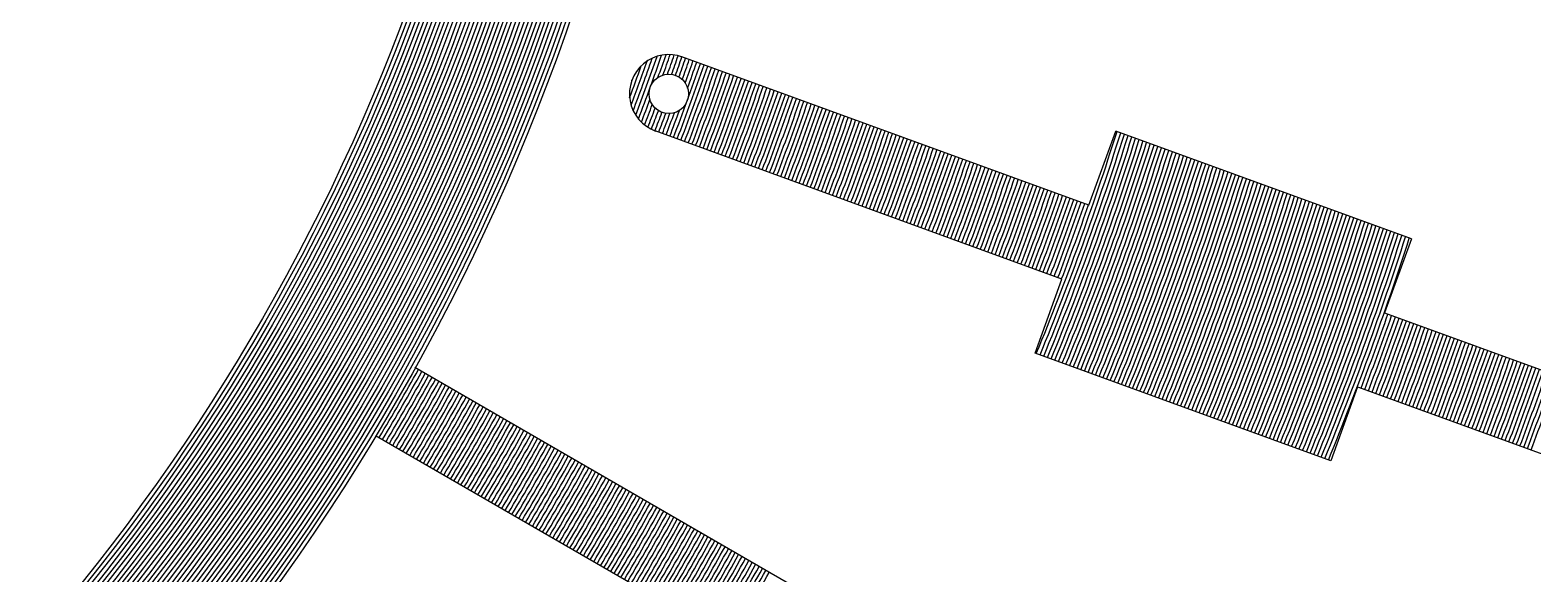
# Model space of a CAD drawing. Header units: millimetres. Extents: x 0 to 2404, y 0 to 1600.
# Drawn here: x 2198.93 to 2218.04, y 1468.54 to 1475.45 of the extents above; entities that cross this region are included whole.
import ezdxf

# ---------------------------------------------------------------- set-up
doc = ezdxf.new("R2010")
doc.units = ezdxf.units.MM

msp = doc.modelspace()

# ---------------------------------------------------------------- linework, layer by layer
for p, q in [((2212.394, 1473.229), (2207.221, 1475.111)), ((2212.052, 1472.289), (2206.879, 1474.171)), ((2212.394, 1473.229), (2212.736, 1474.168)), ((2216.494, 1472.8), (2212.736, 1474.168)), ((2216.494, 1472.8), (2216.152, 1471.86)), ((2211.71, 1471.349), (2212.052, 1472.289)), ((2216.152, 1471.86), (2220.848, 1470.151)), ((2215.468, 1469.981), (2211.71, 1471.349)), ((2209.894, 1467.662), (2203.828, 1471.165)), ((2215.81, 1470.921), (2215.468, 1469.981)), ((2215.81, 1470.921), (2220.506, 1469.212)), ((2209.394, 1466.796), (2203.328, 1470.299))]:
    msp.add_line(p, q)
for centre, radius in [((2179.333, 1484.729), 46), ((2179.333, 1484.729), 45.95), ((2179.333, 1484.729), 45.9), ((2179.333, 1484.729), 45.85), ((2179.333, 1484.729), 45.8), ((2179.333, 1484.729), 45.75), ((2179.333, 1484.729), 45.7), ((2179.333, 1484.729), 45.65), ((2179.333, 1484.729), 45.6), ((2179.333, 1484.729), 45.55), ((2179.333, 1484.729), 45.5), ((2179.333, 1484.729), 45.45), ((2179.333, 1484.729), 45.4), ((2179.333, 1484.729), 45.35), ((2179.333, 1484.729), 45.3), ((2179.333, 1484.729), 45.25), ((2179.333, 1484.729), 45.2), ((2179.333, 1484.729), 45.15), ((2179.333, 1484.729), 45.1), ((2179.333, 1484.729), 45.05), ((2179.333, 1484.729), 45), ((2179.333, 1484.729), 44.95), ((2179.333, 1484.729), 44.9), ((2179.333, 1484.729), 44.85), ((2179.333, 1484.729), 44.8), ((2179.333, 1484.729), 44.75), ((2179.333, 1484.729), 44.7), ((2179.333, 1484.729), 44.65), ((2179.333, 1484.729), 44.6), ((2179.333, 1484.729), 44.55), ((2179.333, 1484.729), 44.5), ((2179.333, 1484.729), 44.45), ((2179.333, 1484.729), 44.4), ((2179.333, 1484.729), 44.35), ((2179.333, 1484.729), 44.3), ((2179.333, 1484.729), 44.25), ((2179.333, 1484.729), 44.2), ((2179.333, 1484.729), 44.15), ((2179.333, 1484.729), 44.1), ((2179.333, 1484.729), 44.05), ((2179.333, 1484.729), 44), ((2179.333, 1484.729), 28), ((2179.333, 1484.729), 27.95), ((2179.333, 1484.729), 27.9), ((2179.333, 1484.729), 27.85), ((2179.333, 1484.729), 27.8), ((2179.333, 1484.729), 27.75), ((2179.333, 1484.729), 27.7), ((2179.333, 1484.729), 27.65), ((2179.333, 1484.729), 27.6), ((2179.333, 1484.729), 27.55), ((2179.333, 1484.729), 27.5), ((2179.333, 1484.729), 27.45), ((2179.333, 1484.729), 27.4), ((2179.333, 1484.729), 27.35), ((2179.333, 1484.729), 27.3), ((2179.333, 1484.729), 27.25), ((2179.333, 1484.729), 27.2), ((2179.333, 1484.729), 27.15), ((2179.333, 1484.729), 27.1), ((2179.333, 1484.729), 27.05), ((2179.333, 1484.729), 27), ((2179.333, 1484.729), 26.95), ((2179.333, 1484.729), 26.9), ((2179.333, 1484.729), 26.85), ((2179.333, 1484.729), 26.8), ((2179.333, 1484.729), 26.75), ((2179.333, 1484.729), 26.7), ((2179.333, 1484.729), 26.65), ((2179.333, 1484.729), 26.6), ((2179.333, 1484.729), 26.55), ((2179.333, 1484.729), 26.5), ((2179.333, 1484.729), 26.45), ((2179.333, 1484.729), 26.4), ((2179.333, 1484.729), 26.35), ((2179.333, 1484.729), 26.3), ((2179.333, 1484.729), 26.25), ((2179.333, 1484.729), 26.2), ((2179.333, 1484.729), 26.15), ((2179.333, 1484.729), 26.1), ((2179.333, 1484.729), 26.05), ((2179.333, 1484.729), 26), ((2179.333, 1484.729), 20), ((2179.333, 1484.729), 19.95), ((2179.333, 1484.729), 19.9), ((2179.333, 1484.729), 19.85), ((2179.333, 1484.729), 19.8), ((2179.333, 1484.729), 19.75), ((2179.333, 1484.729), 19.7), ((2179.333, 1484.729), 19.65), ((2207.054, 1474.64), 0.25)]:
    msp.add_circle(centre, radius)
for centre, radius, start, end in [((2179.333, 1484.729), 50, 108.2151, 71.6513), ((2179.333, 1484.729), 20, 141.4325, 138.5675), ((2207.054, 1474.64), 0.5, 69.5144, 250.4856), ((2179.333, 1484.729), 29.1, 339.4133, 340.5867), ((2179.333, 1484.729), 29.15, 339.3023, 340.6977), ((2179.333, 1484.729), 29.2, 339.2191, 340.7809), ((2179.333, 1484.729), 29.25, 339.1554, 340.8446), ((2179.333, 1484.729), 29.3, 340.2923, 340.8931), ((2179.333, 1484.729), 29.35, 340.3894, 340.9288), ((2179.333, 1484.729), 29.4, 340.4458, 340.9532), ((2179.333, 1484.729), 29.45, 340.4762, 340.9671), ((2179.333, 1484.729), 29.5, 340.4856, 340.9712), ((2179.333, 1484.729), 29.55, 340.4753, 340.9695), ((2179.333, 1484.729), 29.6, 340.4443, 340.9679), ((2179.333, 1484.729), 29.65, 340.3875, 340.9662), ((2179.333, 1484.729), 29.7, 340.2904, 340.9646), ((2179.333, 1484.729), 29.05, 339.5734, 340.4266), ((2179.333, 1484.729), 29.75, 339.037, 340.963), ((2179.333, 1484.729), 29.8, 339.0386, 340.9614), ((2179.333, 1484.729), 29.85, 339.0402, 340.9598), ((2179.333, 1484.729), 29.9, 339.0418, 340.9582), ((2179.333, 1484.729), 29.95, 339.0434, 340.9566), ((2179.333, 1484.729), 30, 339.045, 340.955), ((2179.333, 1484.729), 30.05, 339.0466, 340.9534), ((2179.333, 1484.729), 30.1, 339.0482, 340.9518), ((2179.333, 1484.729), 30.15, 339.0498, 340.9502), ((2179.333, 1484.729), 30.2, 339.0514, 340.9486), ((2179.333, 1484.729), 30.25, 339.0529, 340.9471), ((2179.333, 1484.729), 29, 339.9917, 340.0083), ((2179.333, 1484.729), 30.3, 339.0545, 340.9455), ((2179.333, 1484.729), 30.35, 339.056, 340.944), ((2179.333, 1484.729), 30.4, 339.0576, 340.9424), ((2179.333, 1484.729), 30.45, 339.0591, 340.9409), ((2179.333, 1484.729), 30.5, 339.0607, 340.9393), ((2179.333, 1484.729), 30.55, 339.0622, 340.9378), ((2179.333, 1484.729), 30.6, 339.0638, 340.9362), ((2179.333, 1484.729), 30.65, 339.0653, 340.9347), ((2179.333, 1484.729), 30.7, 339.0668, 340.9332), ((2179.333, 1484.729), 30.75, 339.0683, 340.9317), ((2179.333, 1484.729), 30.8, 339.0698, 340.9302), ((2179.333, 1484.729), 29.3, 339.1069, 339.7077), ((2179.333, 1484.729), 29.35, 339.0712, 339.6106), ((2179.333, 1484.729), 29.4, 339.0468, 339.5542), ((2179.333, 1484.729), 30.85, 339.0713, 340.9287), ((2179.333, 1484.729), 30.9, 339.0728, 340.9272), ((2179.333, 1484.729), 30.95, 339.0743, 340.9257), ((2179.333, 1484.729), 31, 339.0758, 340.9242), ((2179.333, 1484.729), 31.05, 339.0773, 340.9227), ((2179.333, 1484.729), 31.1, 339.0788, 340.9212), ((2179.333, 1484.729), 31.15, 339.0803, 340.9197), ((2179.333, 1484.729), 31.2, 339.0818, 340.9182), ((2179.333, 1484.729), 31.25, 339.0832, 340.9168), ((2179.333, 1484.729), 31.3, 339.0847, 340.9153), ((2179.333, 1484.729), 31.35, 339.0862, 340.9138), ((2179.333, 1484.729), 31.4, 339.0876, 340.9124), ((2179.333, 1484.729), 29.45, 339.0329, 339.5238), ((2179.333, 1484.729), 29.5, 339.0288, 339.5144), ((2179.333, 1484.729), 29.55, 339.0305, 339.5247), ((2179.333, 1484.729), 29.6, 339.0321, 339.5557), ((2179.333, 1484.729), 29.65, 339.0338, 339.6125), ((2179.333, 1484.729), 29.7, 339.0354, 339.7096), ((2179.333, 1484.729), 31.45, 339.0891, 340.9109), ((2179.333, 1484.729), 31.5, 339.0905, 340.9095), ((2179.333, 1484.729), 31.55, 339.0919, 340.9081), ((2179.333, 1484.729), 31.6, 339.0934, 340.9066), ((2179.333, 1484.729), 31.65, 339.0948, 340.9052), ((2179.333, 1484.729), 31.7, 339.0962, 340.9038), ((2179.333, 1484.729), 31.75, 339.0977, 340.9023), ((2179.333, 1484.729), 31.8, 339.0991, 340.9009), ((2179.333, 1484.729), 31.85, 339.1005, 340.8995), ((2179.333, 1484.729), 31.9, 339.1019, 340.8981), ((2179.333, 1484.729), 31.95, 339.1033, 340.8967), ((2179.333, 1484.729), 32, 339.1047, 340.8953), ((2179.333, 1484.729), 32.05, 339.1061, 340.8939), ((2179.333, 1484.729), 32.1, 339.1075, 340.8925), ((2179.333, 1484.729), 32.15, 339.1089, 340.8911), ((2179.333, 1484.729), 32.2, 339.1103, 340.8897), ((2179.333, 1484.729), 32.25, 339.1117, 340.8883), ((2179.333, 1484.729), 32.3, 339.113, 340.887), ((2179.333, 1484.729), 32.35, 339.1144, 340.8856), ((2179.333, 1484.729), 32.4, 339.1158, 340.8842), ((2179.333, 1484.729), 32.45, 339.1171, 340.8829), ((2179.333, 1484.729), 32.5, 339.1185, 340.8815), ((2179.333, 1484.729), 35.05, 337.5472, 342.4528), ((2179.333, 1484.729), 35.1, 337.5507, 342.4493), ((2179.333, 1484.729), 35.15, 337.5542, 342.4458), ((2179.333, 1484.729), 35.2, 337.5577, 342.4423), ((2179.333, 1484.729), 35.25, 337.5611, 342.4389), ((2179.333, 1484.729), 35.3, 337.5646, 342.4354), ((2179.333, 1484.729), 32.55, 339.1198, 340.8802), ((2179.333, 1484.729), 32.6, 339.1212, 340.8788), ((2179.333, 1484.729), 32.65, 339.1225, 340.8775), ((2179.333, 1484.729), 32.7, 339.1239, 340.8761), ((2179.333, 1484.729), 32.75, 339.1252, 340.8748), ((2179.333, 1484.729), 32.8, 339.1266, 340.8734), ((2179.333, 1484.729), 32.85, 339.1279, 340.8721), ((2179.333, 1484.729), 32.9, 339.1292, 340.8708), ((2179.333, 1484.729), 32.95, 339.1305, 340.8695), ((2179.333, 1484.729), 33, 339.1318, 340.8682), ((2179.333, 1484.729), 33.05, 339.1332, 340.8668), ((2179.333, 1484.729), 35.35, 337.568, 342.432), ((2179.333, 1484.729), 35.4, 337.5715, 342.4285), ((2179.333, 1484.729), 35.45, 337.5749, 342.4251), ((2179.333, 1484.729), 35.5, 337.5783, 342.4217), ((2179.333, 1484.729), 35.55, 337.5817, 342.4183), ((2179.333, 1484.729), 35.6, 337.5851, 342.4149), ((2179.333, 1484.729), 35.65, 337.5885, 342.4115), ((2179.333, 1484.729), 35.7, 337.5919, 342.4081), ((2179.333, 1484.729), 35.75, 337.5953, 342.4047), ((2179.333, 1484.729), 35.8, 337.5986, 342.4014), ((2179.333, 1484.729), 35.85, 337.602, 342.398), ((2179.333, 1484.729), 33.1, 339.1345, 340.8655), ((2179.333, 1484.729), 33.15, 339.1358, 340.8642), ((2179.333, 1484.729), 33.2, 339.1371, 340.8629), ((2179.333, 1484.729), 33.25, 339.1384, 340.8616), ((2179.333, 1484.729), 33.3, 339.1397, 340.8603), ((2179.333, 1484.729), 33.35, 339.141, 340.859), ((2179.333, 1484.729), 33.4, 339.1422, 340.8578), ((2179.333, 1484.729), 33.45, 339.1435, 340.8565), ((2179.333, 1484.729), 33.5, 339.1448, 340.8552), ((2179.333, 1484.729), 33.55, 339.1461, 340.8539), ((2179.333, 1484.729), 33.6, 339.1474, 340.8526), ((2179.333, 1484.729), 35.9, 337.6053, 342.3947), ((2179.333, 1484.729), 35.95, 337.6087, 342.3913), ((2179.333, 1484.729), 36, 337.612, 342.388), ((2179.333, 1484.729), 36.05, 337.6153, 342.3847), ((2179.333, 1484.729), 36.1, 337.6186, 342.3814), ((2179.333, 1484.729), 36.15, 337.6219, 342.3781), ((2179.333, 1484.729), 36.2, 337.6252, 342.3748), ((2179.333, 1484.729), 36.25, 337.6285, 342.3715), ((2179.333, 1484.729), 36.3, 337.6317, 342.3683), ((2179.333, 1484.729), 36.35, 337.635, 342.365), ((2179.333, 1484.729), 36.4, 337.6382, 342.3618), ((2179.333, 1484.729), 33.65, 339.1486, 340.8514), ((2179.333, 1484.729), 33.7, 339.1499, 340.8501), ((2179.333, 1484.729), 33.75, 339.1511, 340.8489), ((2179.333, 1484.729), 33.8, 339.1524, 340.8476), ((2179.333, 1484.729), 33.85, 339.1537, 340.8463), ((2179.333, 1484.729), 33.9, 339.1549, 340.8451), ((2179.333, 1484.729), 33.95, 339.1561, 340.8439), ((2179.333, 1484.729), 34, 339.1574, 340.8426), ((2179.333, 1484.729), 34.05, 339.1586, 340.8414), ((2179.333, 1484.729), 34.1, 339.1599, 340.8401), ((2179.333, 1484.729), 34.15, 339.1611, 340.8389), ((2179.333, 1484.729), 34.2, 339.1623, 340.8377), ((2179.333, 1484.729), 36.45, 337.6415, 342.3585), ((2179.333, 1484.729), 36.5, 337.6447, 342.3553), ((2179.333, 1484.729), 36.55, 337.6479, 342.3521), ((2179.333, 1484.729), 36.6, 337.6512, 342.3488), ((2179.333, 1484.729), 36.65, 337.6544, 342.3456), ((2179.333, 1484.729), 36.7, 337.6576, 342.3424), ((2179.333, 1484.729), 36.75, 337.6607, 342.3393), ((2179.333, 1484.729), 36.8, 337.6639, 342.3361), ((2179.333, 1484.729), 36.85, 337.6671, 342.3329), ((2179.333, 1484.729), 36.9, 337.6703, 342.3297), ((2179.333, 1484.729), 36.95, 337.6734, 342.3266), ((2179.333, 1484.729), 34.25, 339.1635, 340.8365), ((2179.333, 1484.729), 34.3, 339.1648, 340.8352), ((2179.333, 1484.729), 34.35, 339.166, 340.834), ((2179.333, 1484.729), 34.4, 339.1672, 340.8328), ((2179.333, 1484.729), 34.45, 339.1684, 340.8316), ((2179.333, 1484.729), 34.5, 339.1696, 340.8304), ((2179.333, 1484.729), 34.55, 339.1708, 340.8292), ((2179.333, 1484.729), 34.6, 339.172, 340.828), ((2179.333, 1484.729), 34.65, 339.1732, 340.8268), ((2179.333, 1484.729), 34.7, 339.1744, 340.8256), ((2179.333, 1484.729), 34.75, 339.1756, 340.8244), ((2179.333, 1484.729), 37, 337.6766, 342.3234), ((2179.333, 1484.729), 37.05, 337.6797, 342.3203), ((2179.333, 1484.729), 37.1, 337.6828, 342.3172), ((2179.333, 1484.729), 37.15, 337.6859, 342.3141), ((2179.333, 1484.729), 37.2, 337.6891, 342.3109), ((2179.333, 1484.729), 37.25, 337.6922, 342.3078), ((2179.333, 1484.729), 37.3, 337.6953, 342.3047), ((2179.333, 1484.729), 37.35, 337.6983, 342.3017), ((2179.333, 1484.729), 37.4, 337.7014, 342.2986), ((2179.333, 1484.729), 37.45, 337.7045, 342.2955), ((2179.333, 1484.729), 37.5, 337.7076, 342.2924), ((2179.333, 1484.729), 34.8, 339.1768, 340.8232), ((2179.333, 1484.729), 34.85, 339.1779, 340.8221), ((2179.333, 1484.729), 34.9, 339.1791, 340.8209), ((2179.333, 1484.729), 34.95, 339.1803, 340.8197), ((2179.333, 1484.729), 35, 339.1815, 340.8185), ((2179.333, 1484.729), 37.55, 337.7106, 342.2894), ((2179.333, 1484.729), 37.6, 337.7137, 342.2863), ((2179.333, 1484.729), 37.65, 337.7167, 342.2833), ((2179.333, 1484.729), 37.7, 337.7197, 342.2803), ((2179.333, 1484.729), 37.75, 337.7227, 342.2773), ((2179.333, 1484.729), 37.8, 337.7258, 342.2742), ((2179.333, 1484.729), 37.85, 337.7288, 342.2712), ((2179.333, 1484.729), 37.9, 337.7318, 342.2682), ((2179.333, 1484.729), 37.95, 337.7348, 342.2652), ((2179.333, 1484.729), 38, 337.7377, 342.2623), ((2179.333, 1484.729), 38.05, 337.7407, 342.2593), ((2179.333, 1484.729), 38.1, 337.7437, 342.2563), ((2179.333, 1484.729), 38.15, 337.7466, 342.2534), ((2179.333, 1484.729), 38.2, 337.7496, 342.2504), ((2179.333, 1484.729), 38.25, 337.7525, 342.2475), ((2179.333, 1484.729), 38.3, 337.7555, 342.2445), ((2179.333, 1484.729), 38.35, 337.7584, 342.2416), ((2179.333, 1484.729), 38.4, 337.7613, 342.2387), ((2179.333, 1484.729), 38.45, 337.7642, 342.2358), ((2179.333, 1484.729), 38.5, 337.7671, 342.2329), ((2179.333, 1484.729), 38.55, 337.77, 342.23), ((2179.333, 1484.729), 38.6, 337.7729, 342.2271), ((2179.333, 1484.729), 38.65, 337.7758, 342.2242), ((2179.333, 1484.729), 38.7, 337.7787, 342.2213), ((2179.333, 1484.729), 38.75, 337.7815, 342.2185), ((2179.333, 1484.729), 38.8, 337.7844, 342.2156), ((2179.333, 1484.729), 38.85, 337.7873, 342.2127), ((2179.333, 1484.729), 38.9, 337.7901, 342.2099), ((2179.333, 1484.729), 38.95, 337.7929, 342.2071), ((2179.333, 1484.729), 39, 337.7958, 342.2042), ((2179.333, 1484.729), 39.05, 339.2664, 340.7336), ((2179.333, 1484.729), 39.1, 339.2673, 340.7327), ((2179.333, 1484.729), 39.15, 339.2682, 340.7318), ((2179.333, 1484.729), 39.2, 339.2692, 340.7308), ((2179.333, 1484.729), 39.25, 339.2701, 340.7299), ((2179.333, 1484.729), 39.3, 339.271, 340.729), ((2179.333, 1484.729), 39.35, 339.272, 340.728), ((2179.333, 1484.729), 39.4, 339.2729, 340.7271), ((2179.333, 1484.729), 39.45, 339.2738, 340.7262), ((2179.333, 1484.729), 39.5, 339.2747, 340.7253), ((2179.333, 1484.729), 39.55, 339.2756, 340.7244), ((2179.333, 1484.729), 39.6, 339.2765, 340.7235), ((2179.333, 1484.729), 39.65, 339.2775, 340.7225), ((2179.333, 1484.729), 39.7, 339.2784, 340.7216), ((2179.333, 1484.729), 39.75, 339.2793, 340.7207), ((2179.333, 1484.729), 39.8, 339.2802, 340.7198), ((2179.333, 1484.729), 39.85, 339.2811, 340.7189), ((2179.333, 1484.729), 39.9, 339.282, 340.718), ((2179.333, 1484.729), 39.95, 339.2829, 340.7171), ((2179.333, 1484.729), 40, 339.2838, 340.7162), ((2179.333, 1484.729), 40.05, 339.2847, 340.7153), ((2179.333, 1484.729), 40.1, 339.2856, 340.7144), ((2179.333, 1484.729), 40.15, 339.2865, 340.7135), ((2179.333, 1484.729), 40.2, 339.2873, 340.7127), ((2179.333, 1484.729), 40.25, 339.2882, 340.7118), ((2179.333, 1484.729), 40.3, 339.2891, 340.7109), ((2179.333, 1484.729), 40.35, 339.29, 340.71), ((2179.333, 1484.729), 40.4, 339.2909, 340.7091), ((2179.333, 1484.729), 40.45, 339.2918, 340.7082), ((2179.333, 1484.729), 40.5, 339.2926, 340.7074), ((2179.333, 1484.729), 40.55, 339.2935, 340.7065), ((2179.333, 1484.729), 40.6, 339.2944, 340.7056), ((2179.333, 1484.729), 40.65, 339.2952, 340.7048), ((2179.333, 1484.729), 40.7, 339.2961, 340.7039), ((2179.333, 1484.729), 40.75, 339.297, 340.703), ((2179.333, 1484.729), 40.8, 339.2978, 340.7022), ((2179.333, 1484.729), 40.85, 339.2987, 340.7013), ((2179.333, 1484.729), 40.9, 339.2995, 340.7005), ((2179.333, 1484.729), 28.05, 328.9894, 331.0214), ((2179.333, 1484.729), 28.1, 328.9894, 331.0196), ((2179.333, 1484.729), 28.15, 328.9894, 331.0177), ((2179.333, 1484.729), 28.2, 328.9894, 331.0159), ((2179.333, 1484.729), 28.25, 328.9894, 331.0141), ((2179.333, 1484.729), 40.95, 339.3004, 340.6996), ((2179.333, 1484.729), 41, 339.3013, 340.6987), ((2179.333, 1484.729), 41.05, 339.3021, 340.6979), ((2179.333, 1484.729), 41.1, 339.303, 340.697), ((2179.333, 1484.729), 41.15, 339.3038, 340.6962), ((2179.333, 1484.729), 41.2, 339.3046, 340.6954), ((2179.333, 1484.729), 41.25, 339.3055, 340.6945), ((2179.333, 1484.729), 41.3, 339.3063, 340.6937), ((2179.333, 1484.729), 41.35, 339.3072, 340.6928), ((2179.333, 1484.729), 28.3, 328.9894, 331.0123), ((2179.333, 1484.729), 28.35, 328.9894, 331.0106), ((2179.333, 1484.729), 28.4, 328.9912, 331.0088), ((2179.333, 1484.729), 28.45, 328.993, 331.007), ((2179.333, 1484.729), 28.5, 328.9948, 331.0052), ((2179.333, 1484.729), 28.55, 328.9965, 331.0035), ((2179.333, 1484.729), 28.6, 328.9983, 331.0017), ((2179.333, 1484.729), 28.65, 329, 331), ((2179.333, 1484.729), 28.7, 329.0018, 330.9982), ((2179.333, 1484.729), 28.75, 329.0035, 330.9965), ((2179.333, 1484.729), 28.8, 329.0052, 330.9948), ((2179.333, 1484.729), 28.85, 329.007, 330.993), ((2179.333, 1484.729), 28.9, 329.0087, 330.9913), ((2179.333, 1484.729), 28.95, 329.0104, 330.9896), ((2179.333, 1484.729), 29, 329.0121, 330.9879), ((2179.333, 1484.729), 29.05, 329.0138, 330.9862), ((2179.333, 1484.729), 29.1, 329.0155, 330.9845), ((2179.333, 1484.729), 29.15, 329.0172, 330.9828), ((2179.333, 1484.729), 29.2, 329.0189, 330.9811), ((2179.333, 1484.729), 29.25, 329.0205, 330.9795), ((2179.333, 1484.729), 29.3, 329.0222, 330.9778), ((2179.333, 1484.729), 29.35, 329.0239, 330.9761), ((2179.333, 1484.729), 29.4, 329.0255, 330.9745), ((2179.333, 1484.729), 29.45, 329.0272, 330.9728), ((2179.333, 1484.729), 29.5, 329.0288, 330.9712), ((2179.333, 1484.729), 29.55, 329.0305, 330.9695), ((2179.333, 1484.729), 29.6, 329.0321, 330.9679), ((2179.333, 1484.729), 29.65, 329.0338, 330.9662), ((2179.333, 1484.729), 29.7, 329.0354, 330.9646), ((2179.333, 1484.729), 29.75, 329.037, 330.963), ((2179.333, 1484.729), 29.8, 329.0386, 330.9614), ((2179.333, 1484.729), 29.85, 329.0402, 330.9598), ((2179.333, 1484.729), 29.9, 329.0418, 330.9582), ((2179.333, 1484.729), 29.95, 329.0434, 330.9566), ((2179.333, 1484.729), 30, 329.045, 330.955), ((2179.333, 1484.729), 30.05, 329.0466, 330.9534), ((2179.333, 1484.729), 30.1, 329.0482, 330.9518), ((2179.333, 1484.729), 30.15, 329.0498, 330.9502), ((2179.333, 1484.729), 30.2, 329.0514, 330.9486), ((2179.333, 1484.729), 30.25, 329.0529, 330.9471), ((2179.333, 1484.729), 30.3, 329.0545, 330.9455), ((2179.333, 1484.729), 30.35, 329.056, 330.944), ((2179.333, 1484.729), 30.4, 329.0576, 330.9424), ((2179.333, 1484.729), 30.45, 329.0591, 330.9409), ((2179.333, 1484.729), 30.5, 329.0607, 330.9393), ((2179.333, 1484.729), 30.55, 329.0622, 330.9378), ((2179.333, 1484.729), 30.6, 329.0638, 330.9362), ((2179.333, 1484.729), 30.65, 329.0653, 330.9347), ((2179.333, 1484.729), 30.7, 329.0668, 330.9332), ((2179.333, 1484.729), 30.75, 329.0683, 330.9317), ((2179.333, 1484.729), 30.8, 329.0698, 330.9302), ((2179.333, 1484.729), 30.85, 329.0713, 330.9287), ((2179.333, 1484.729), 30.9, 329.0728, 330.9272), ((2179.333, 1484.729), 30.95, 329.0743, 330.9257), ((2179.333, 1484.729), 31, 329.0758, 330.9242), ((2179.333, 1484.729), 31.05, 329.0773, 330.9227), ((2179.333, 1484.729), 31.1, 329.0788, 330.9212), ((2179.333, 1484.729), 31.15, 329.0803, 330.9197), ((2179.333, 1484.729), 31.2, 329.0818, 330.9182), ((2179.333, 1484.729), 31.25, 329.0832, 330.9168), ((2179.333, 1484.729), 31.3, 329.0847, 330.9153), ((2179.333, 1484.729), 31.35, 329.0862, 330.9138), ((2179.333, 1484.729), 31.4, 329.0876, 330.9124), ((2179.333, 1484.729), 31.45, 329.0891, 330.9109), ((2179.333, 1484.729), 31.5, 329.0905, 330.9095), ((2179.333, 1484.729), 31.55, 329.0919, 330.9081), ((2179.333, 1484.729), 31.6, 329.0934, 330.9066), ((2179.333, 1484.729), 31.65, 329.0948, 330.9052), ((2179.333, 1484.729), 31.7, 329.0962, 330.9038), ((2179.333, 1484.729), 31.75, 329.0977, 330.9023), ((2179.333, 1484.729), 31.8, 329.0991, 330.9009), ((2179.333, 1484.729), 31.85, 329.1005, 330.8995), ((2179.333, 1484.729), 31.9, 329.1019, 330.8981), ((2179.333, 1484.729), 31.95, 329.1033, 330.8967), ((2179.333, 1484.729), 32, 329.1047, 330.8953), ((2179.333, 1484.729), 32.05, 329.1061, 330.8939), ((2179.333, 1484.729), 32.1, 329.1075, 330.8925), ((2179.333, 1484.729), 32.15, 329.1089, 330.8911), ((2179.333, 1484.729), 32.2, 329.1103, 330.8897), ((2179.333, 1484.729), 32.25, 329.1117, 330.8883), ((2179.333, 1484.729), 32.3, 329.113, 330.887), ((2179.333, 1484.729), 32.35, 329.1144, 330.8856), ((2179.333, 1484.729), 32.4, 329.1158, 330.8842), ((2179.333, 1484.729), 32.45, 329.1171, 330.8829), ((2179.333, 1484.729), 32.5, 329.1185, 330.8815), ((2179.333, 1484.729), 32.55, 329.1198, 330.8802), ((2179.333, 1484.729), 32.6, 329.1212, 330.8788), ((2179.333, 1484.729), 32.65, 329.1225, 330.8775), ((2179.333, 1484.729), 32.7, 329.1239, 330.8761), ((2179.333, 1484.729), 32.75, 329.1252, 330.8748), ((2179.333, 1484.729), 32.8, 329.1266, 330.8734), ((2179.333, 1484.729), 32.85, 329.1279, 330.8721), ((2179.333, 1484.729), 32.9, 329.1292, 330.8708), ((2179.333, 1484.729), 32.95, 329.1305, 330.8695), ((2179.333, 1484.729), 33, 329.1318, 330.8682), ((2179.333, 1484.729), 33.05, 329.1332, 330.8668), ((2179.333, 1484.729), 33.1, 329.1345, 330.8655), ((2179.333, 1484.729), 33.15, 329.1358, 330.8642), ((2179.333, 1484.729), 33.2, 329.1371, 330.8629)]:
    msp.add_arc(centre, radius, start, end)

doc.saveas('drawing.dxf')
